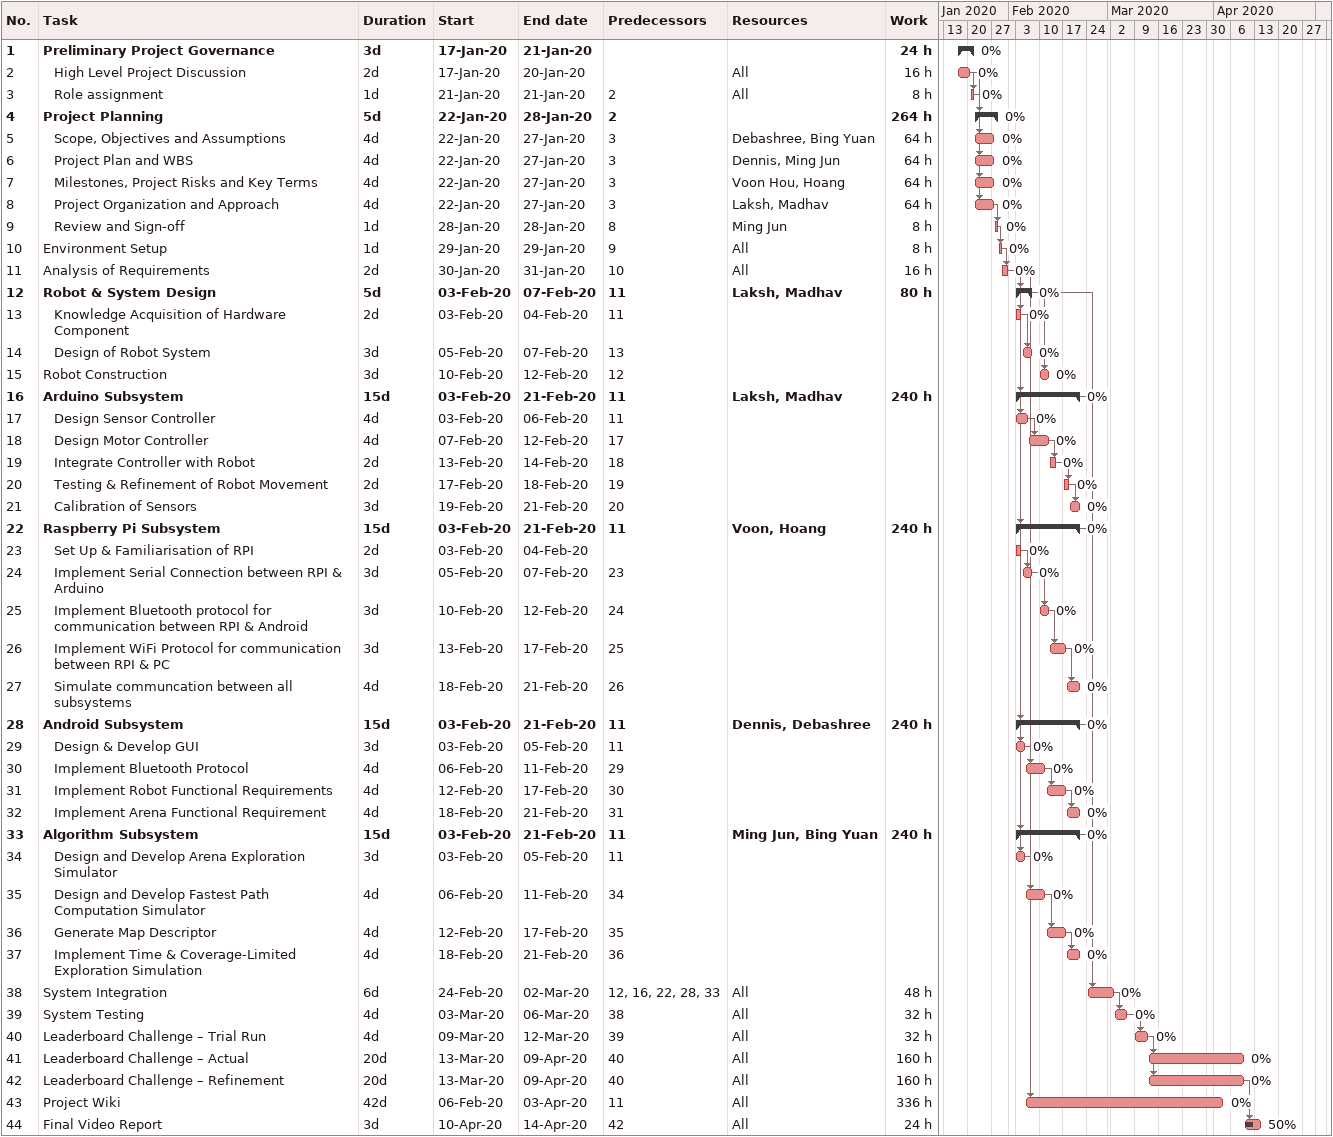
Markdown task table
| ID | Level | Task | Duration | Start | Finish | Predecessors | Resources | % complete | Work (h) |
|---|---|---|---|---|---|---|---|---|---|
| 1 | 1 | **Preliminary Project Governance** | 3d | 2020-01-17 | 2020-01-21 |  |  | 0 | 24 |
| 2 | 2 | High Level Project Discussion | 2d | 2020-01-17 | 2020-01-20 |  | All | 0 | 16 |
| 3 | 2 | Role assignment | 1d | 2020-01-21 | 2020-01-21 | 2 | All | 0 | 8 |
| 4 | 1 | **Project Planning** | 5d | 2020-01-22 | 2020-01-28 | 2 |  | 0 | 264 |
| 5 | 2 | Scope, Objectives and Assumptions | 4d | 2020-01-22 | 2020-01-27 | 3 | Debashree, Bing Yuan | 0 | 64 |
| 6 | 2 | Project Plan and WBS | 4d | 2020-01-22 | 2020-01-27 | 3 | Dennis, Ming Jun | 0 | 64 |
| 7 | 2 | Milestones, Project Risks and Key Terms | 4d | 2020-01-22 | 2020-01-27 | 3 | Voon Hou, Hoang | 0 | 64 |
| 8 | 2 | Project Organization and Approach | 4d | 2020-01-22 | 2020-01-27 | 3 | Laksh, Madhav | 0 | 64 |
| 9 | 2 | Review and Sign-off | 1d | 2020-01-28 | 2020-01-28 | 8 | Ming Jun | 0 | 8 |
| 10 | 1 | Environment Setup | 1d | 2020-01-29 | 2020-01-29 | 9 | All | 0 | 8 |
| 11 | 1 | Analysis of Requirements | 2d | 2020-01-30 | 2020-01-31 | 10 | All | 0 | 16 |
| 12 | 1 | **Robot & System Design** | 5d | 2020-02-03 | 2020-02-07 | 11 | Laksh, Madhav | 0 | 80 |
| 13 | 2 | Knowledge Acquisition of Hardware Component | 2d | 2020-02-03 | 2020-02-04 | 11 |  | 0 |  |
| 14 | 2 | Design of Robot System | 3d | 2020-02-05 | 2020-02-07 | 13 |  | 0 |  |
| 15 | 1 | Robot Construction | 3d | 2020-02-10 | 2020-02-12 | 12 |  | 0 |  |
| 16 | 1 | **Arduino Subsystem** | 15d | 2020-02-03 | 2020-02-21 | 11 | Laksh, Madhav | 0 | 240 |
| 17 | 2 | Design Sensor Controller | 4d | 2020-02-03 | 2020-02-06 | 11 |  | 0 |  |
| 18 | 2 | Design Motor Controller | 4d | 2020-02-07 | 2020-02-12 | 17 |  | 0 |  |
| 19 | 2 | Integrate Controller with Robot | 2d | 2020-02-13 | 2020-02-14 | 18 |  | 0 |  |
| 20 | 2 | Testing & Refinement of Robot Movement | 2d | 2020-02-17 | 2020-02-18 | 19 |  | 0 |  |
| 21 | 2 | Calibration of Sensors | 3d | 2020-02-19 | 2020-02-21 | 20 |  | 0 |  |
| 22 | 1 | **Raspberry Pi Subsystem** | 15d | 2020-02-03 | 2020-02-21 | 11 | Voon, Hoang | 0 | 240 |
| 23 | 2 | Set Up & Familiarisation of RPI | 2d | 2020-02-03 | 2020-02-04 |  |  | 0 |  |
| 24 | 2 | Implement Serial Connection between RPI & Arduino | 3d | 2020-02-05 | 2020-02-07 | 23 |  | 0 |  |
| 25 | 2 | Implement Bluetooth protocol for communication between RPI & Android | 3d | 2020-02-10 | 2020-02-12 | 24 |  | 0 |  |
| 26 | 2 | Implement WiFi Protocol for communication between RPI & PC | 3d | 2020-02-13 | 2020-02-17 | 25 |  | 0 |  |
| 27 | 2 | Simulate communcation between all subsystems | 4d | 2020-02-18 | 2020-02-21 | 26 |  | 0 |  |
| 28 | 1 | **Android Subsystem** | 15d | 2020-02-03 | 2020-02-21 | 11 | Dennis, Debashree | 0 | 240 |
| 29 | 2 | Design & Develop GUI | 3d | 2020-02-03 | 2020-02-05 | 11 |  | 0 |  |
| 30 | 2 | Implement Bluetooth Protocol | 4d | 2020-02-06 | 2020-02-11 | 29 |  | 0 |  |
| 31 | 2 | Implement Robot Functional Requirements | 4d | 2020-02-12 | 2020-02-17 | 30 |  | 0 |  |
| 32 | 2 | Implement Arena Functional Requirement | 4d | 2020-02-18 | 2020-02-21 | 31 |  | 0 |  |
| 33 | 1 | **Algorithm Subsystem** | 15d | 2020-02-03 | 2020-02-21 | 11 | Ming Jun, Bing Yuan | 0 | 240 |
| 34 | 2 | Design and Develop Arena Exploration Simulator | 3d | 2020-02-03 | 2020-02-05 | 11 |  | 0 |  |
| 35 | 2 | Design and Develop Fastest Path Computation Simulator | 4d | 2020-02-06 | 2020-02-11 | 34 |  | 0 |  |
| 36 | 2 | Generate Map Descriptor | 4d | 2020-02-12 | 2020-02-17 | 35 |  | 0 |  |
| 37 | 2 | Implement Time & Coverage-Limited Exploration Simulation | 4d | 2020-02-18 | 2020-02-21 | 36 |  | 0 |  |
| 38 | 1 | System Integration | 6d | 2020-02-24 | 2020-03-02 | 12, 16, 22, 28, 33 | All | 0 | 48 |
| 39 | 1 | System Testing | 4d | 2020-03-03 | 2020-03-06 | 38 | All | 0 | 32 |
| 40 | 1 | Leaderboard Challenge – Trial Run | 4d | 2020-03-09 | 2020-03-12 | 39 | All | 0 | 32 |
| 41 | 1 | Leaderboard Challenge – Actual | 20d | 2020-03-13 | 2020-04-09 | 40 | All | 0 | 160 |
| 42 | 1 | Leaderboard Challenge – Refinement | 20d | 2020-03-13 | 2020-04-09 | 40 | All | 0 | 160 |
| 43 | 1 | Project Wiki | 42d | 2020-02-06 | 2020-04-03 | 11 | All | 0 | 336 |
| 44 | 1 | Final Video Report | 3d | 2020-04-10 | 2020-04-14 | 42 | All | 50 | 24 |
